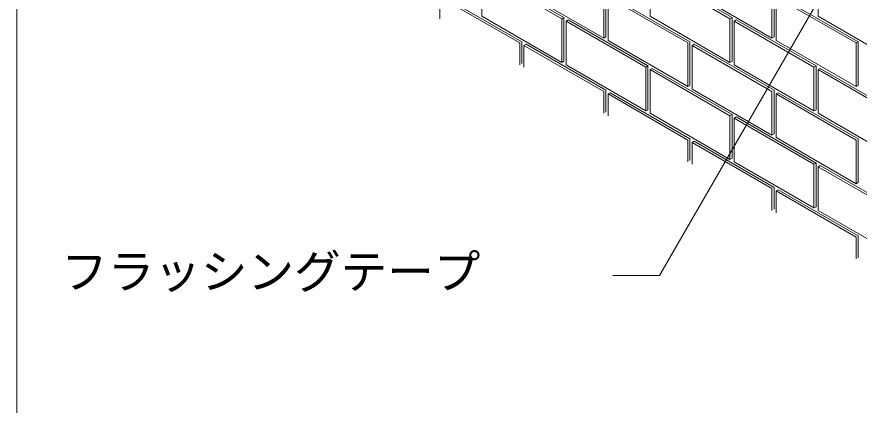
# Model space of a CAD drawing. Units: millimetres, scale not verified. Extents: x -1104 to 1104, y -764 to 764.
# Drawn here: x -1104 to -814.7, y -400.3 to -267 of the extents above; entities that cross this region are included whole.
import ezdxf
from ezdxf.enums import TextEntityAlignment as Align

# ---------------------------------------------------------------- set-up
doc = ezdxf.new("R2010")
doc.units = ezdxf.units.MM
doc.header["$LTSCALE"] = 3
for name, color, linetype, lineweight in [('0-1_WAKU', 7, 'Continuous', 18), ('0-5_MOJI', 7, 'Continuous', 18), ('0-C_tile', 9, 'Continuous', 18)]:
    doc.layers.add(name, color=color, linetype=linetype, lineweight=lineweight)
doc.styles.add('ＭＳ ゴシック', font='')
doc.styles.get('ＭＳ ゴシック').set_extended_font_data('MS Gothic')

msp = doc.modelspace()

# ---------------------------------------------------------------- linework, layer by layer
at = {"layer": '0-1_WAKU'}
msp.add_lwpolyline([(-1104.019, -764.025), (1103.981, -764.025), (1103.981, 763.975), (-1104.019, 763.975)], close=True, dxfattribs=at)
at = {"layer": '0-5_MOJI'}
msp.add_lwpolyline([(-899.295, -355.789), (-883.295, -355.789), (-730.68, -91.451)], dxfattribs=at)
at = {"layer": '0-C_tile'}
for p, q in [((-916.138, -267.167), (-943.562, -251.334)), ((-858.403, -267.167), (-885.827, -251.334)), ((-930.572, -275.501), (-957.996, -259.667)), ((-872.837, -275.501), (-900.261, -259.667)), ((-815.102, -275.501), (-842.526, -259.667)), ((-916.86, -267.584), (-916.138, -267.167)), ((-915.416, -268.417), (-914.695, -268.001)), ((-887.271, -283.834), (-914.695, -268.001)), ((-859.125, -267.584), (-858.403, -267.167)), ((-857.681, -268.417), (-856.96, -268.001)), ((-829.536, -283.834), (-856.96, -268.001)), ((-930.572, -283.001), (-930.572, -275.501)), ((-929.85, -276.751), (-929.128, -276.334)), ((-901.704, -292.167), (-929.128, -276.334)), ((-872.115, -276.751), (-871.393, -276.334)), ((-843.969, -292.167), (-871.393, -276.334)), ((-815.823, -275.917), (-815.102, -275.501)), ((-887.992, -284.251), (-887.271, -283.834)), ((-886.549, -285.084), (-885.827, -284.667)), ((-858.403, -300.501), (-885.827, -284.667)), ((-830.257, -284.251), (-829.536, -283.834)), ((-828.814, -285.084), (-828.092, -284.667)), ((-800.668, -300.501), (-828.092, -284.667)), ((-901.704, -299.667), (-901.704, -292.167)), ((-900.983, -293.417), (-900.261, -293.001)), ((-872.837, -308.834), (-900.261, -293.001)), ((-843.248, -293.417), (-842.526, -293.001)), ((-815.102, -308.834), (-842.526, -293.001)), ((-859.125, -300.917), (-858.403, -300.501)), ((-857.681, -301.751), (-856.96, -301.334)), ((-829.536, -317.167), (-856.96, -301.334)), ((-872.837, -316.334), (-872.837, -308.834)), ((-872.115, -310.084), (-871.393, -309.667)), ((-843.969, -325.501), (-871.393, -309.667)), ((-830.257, -317.584), (-829.536, -317.167)), ((-828.814, -318.417), (-828.092, -318.001)), ((-800.668, -333.834), (-828.092, -318.001)), ((-843.969, -333.001), (-843.969, -325.501)), ((-843.248, -326.751), (-842.526, -326.334)), ((-815.102, -342.167), (-842.526, -326.334)), ((-815.102, -349.667), (-815.102, -342.167))]:
    msp.add_line(p, q, dxfattribs=at)
for points in [[(-929.85, -243.417), (-902.426, -259.251), (-902.426, -274.251), (-929.85, -258.417)], [(-872.115, -243.417), (-844.691, -259.251), (-844.691, -274.251), (-872.115, -258.417)], [(-944.284, -251.751), (-916.86, -267.584), (-916.86, -282.584), (-944.284, -266.751)], [(-886.549, -251.751), (-859.125, -267.584), (-859.125, -282.584), (-886.549, -266.751)], [(-828.814, -251.751), (-801.39, -267.584), (-801.39, -282.584), (-828.814, -266.751)], [(-900.983, -260.084), (-873.559, -275.917), (-873.559, -290.917), (-900.983, -275.084)], [(-843.248, -260.084), (-815.823, -275.917), (-815.823, -290.917), (-843.248, -275.084)], [(-915.416, -268.417), (-887.992, -284.251), (-887.992, -299.251), (-915.416, -283.417)], [(-857.681, -268.417), (-830.257, -284.251), (-830.257, -299.251), (-857.681, -283.417)], [(-872.115, -276.751), (-844.691, -292.584), (-844.691, -307.584), (-872.115, -291.751)], [(-886.549, -285.084), (-859.125, -300.917), (-859.125, -315.917), (-886.549, -300.084)], [(-828.814, -285.084), (-801.39, -300.917), (-801.39, -315.917), (-828.814, -300.084)], [(-843.248, -293.417), (-815.823, -309.251), (-815.823, -324.251), (-843.248, -308.417)], [(-857.681, -301.751), (-830.257, -317.584), (-830.257, -332.584), (-857.681, -316.751)], [(-828.814, -318.417), (-801.39, -334.251), (-801.39, -349.251), (-828.814, -333.417)]]:
    msp.add_lwpolyline(points, close=True, dxfattribs=at)
for points in [[(-958.718, -267.584), (-958.718, -260.084), (-931.294, -275.917), (-931.294, -283.417)], [(-902.426, -274.251), (-901.704, -273.834), (-901.704, -258.834)], [(-844.691, -274.251), (-843.969, -273.834), (-843.969, -258.834)], [(-916.86, -282.584), (-916.138, -282.167), (-916.138, -267.167)], [(-859.125, -282.584), (-858.403, -282.167), (-858.403, -267.167)], [(-929.85, -284.251), (-929.85, -276.751), (-902.426, -292.584), (-902.426, -300.084)], [(-873.559, -290.917), (-872.837, -290.501), (-872.837, -275.501)], [(-815.823, -290.917), (-815.102, -290.501), (-815.102, -275.501)], [(-887.992, -299.251), (-887.271, -298.834), (-887.271, -283.834)], [(-830.257, -299.251), (-829.536, -298.834), (-829.536, -283.834)], [(-844.691, -307.584), (-843.969, -307.167), (-843.969, -292.167)], [(-900.983, -300.917), (-900.983, -293.417), (-873.559, -309.251), (-873.559, -316.751)], [(-859.125, -315.917), (-858.403, -315.501), (-858.403, -300.501)], [(-815.823, -324.251), (-815.102, -323.834), (-815.102, -308.834)], [(-872.115, -317.584), (-872.115, -310.084), (-844.691, -325.917), (-844.691, -333.417)], [(-830.257, -332.584), (-829.536, -332.167), (-829.536, -317.167)], [(-843.248, -334.251), (-843.248, -326.751), (-815.823, -342.584), (-815.823, -350.084)]]:
    msp.add_lwpolyline(points, dxfattribs=at)

# ---------------------------------------------------------------- texts
at = {"layer": '0-5_MOJI', "style": 'ＭＳ ゴシック'}
msp.add_text('フラッシングテープ', height=11.73, dxfattribs=at).set_placement((-1088.822, -363.789), align=Align.BOTTOM_LEFT)

doc.saveas('drawing.dxf')
